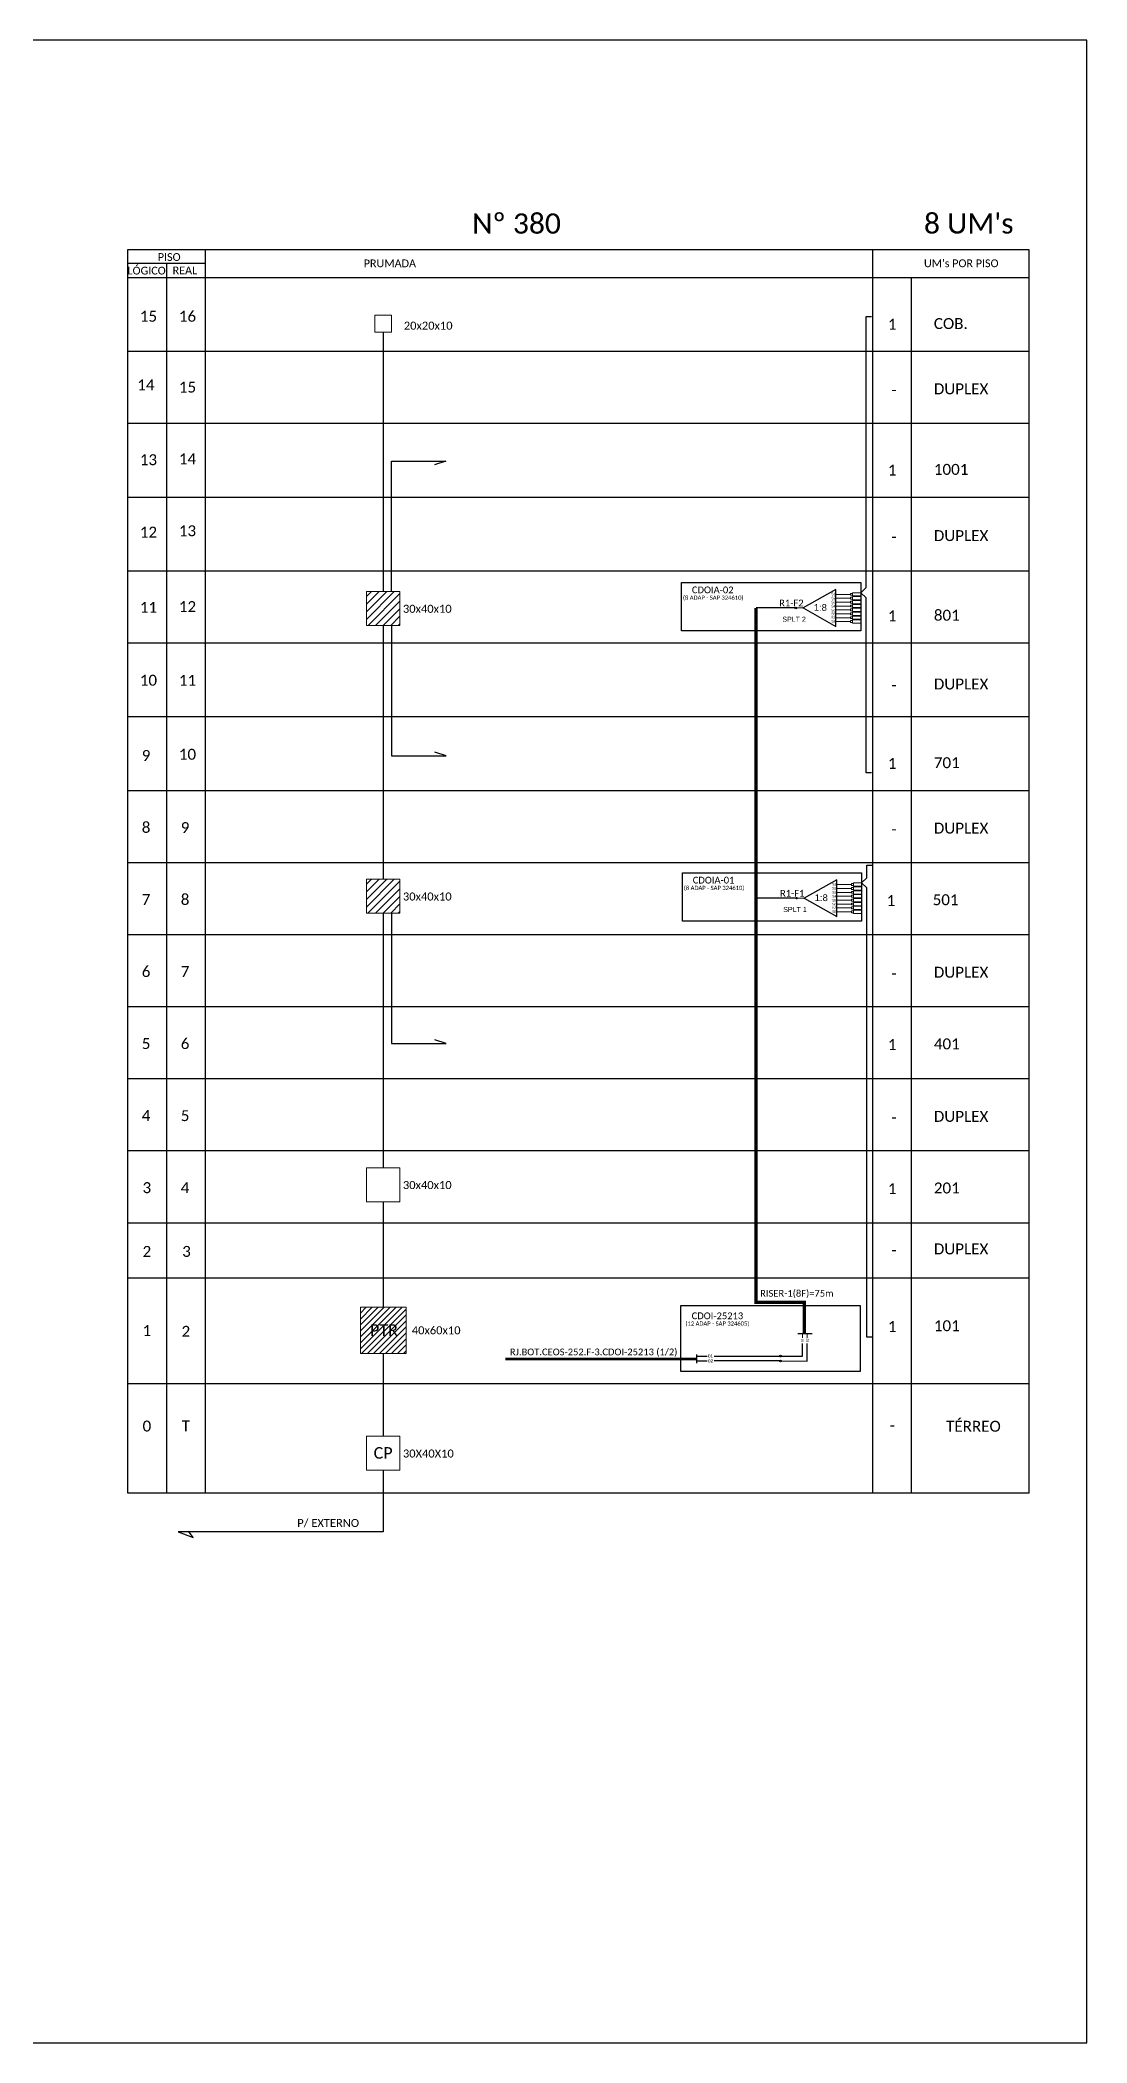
# Model space of a CAD drawing. Header units: metres. Extents: x -1286 to -445, y -500 to 94.
# Drawn here: x -756 to -445, y -500 to 94 of the extents above; entities that cross this region are included whole.
import ezdxf
from ezdxf.enums import TextEntityAlignment as Align

# ---------------------------------------------------------------- set-up
doc = ezdxf.new("R2010")
doc.units = ezdxf.units.M
doc.styles.add('ARIAL', font='arial.ttf')
doc.styles.add('WMF-Calibri0', font='calibri.ttf')

# ---------------------------------------------------------------- blocks, each defined once
blk = doc.blocks.new('SPLT_1-8_SC-APC')
at = {"color": 1}
blk.add_lwpolyline([(-7.37, -2.1), (-17.04, -7.55), (-7.37, -13), (-7.37, -2.1)], dxfattribs=at)
at = {"color": 3, "lineweight": 0}
for points in [[(-2.99, -3.51), (-7.37, -3.51)], [(-7.37, -4.66), (-2.99, -4.66)], [(-7.37, -5.82), (-2.99, -5.82)], [(-2.41, -3.02), (-2.41, -4)], [(-2.41, -3.02), (0, -3.02)], [(-2.41, -4), (0, -4)], [(-2.41, -4.17), (-2.41, -5.16)], [(-2.41, -4.17), (0, -4.17)], [(-2.41, -5.16), (0, -5.16)], [(-2.41, -5.32), (-2.41, -6.31)], [(-2.41, -5.32), (0, -5.32)], [(-7.37, -6.97), (-2.99, -6.97)], [(-7.37, -8.12), (-2.99, -8.12)], [(-7.37, -9.28), (-2.99, -9.28)], [(-7.37, -10.43), (-2.99, -10.43)], [(-7.37, -11.58), (-2.99, -11.58)], [(-2.41, -6.31), (0, -6.31)], [(-2.41, -6.48), (-2.41, -7.46)], [(-2.41, -6.48), (0, -6.48)], [(-2.41, -7.46), (0, -7.46)], [(-2.41, -7.63), (-2.41, -8.62)], [(-2.41, -7.63), (0, -7.63)], [(-2.41, -8.62), (0, -8.62)], [(-2.41, -8.78), (-2.41, -9.77)], [(-2.41, -8.78), (0, -8.78)], [(-2.41, -9.77), (0, -9.77)], [(-2.41, -9.94), (-2.41, -10.92)], [(-2.41, -9.94), (0, -9.94)], [(-2.41, -10.92), (0, -10.92)], [(-2.41, -11.09), (-2.41, -12.08)], [(-2.41, -11.09), (0, -11.09)], [(-2.41, -12.08), (0, -12.08)]]:
    blk.add_lwpolyline(points, dxfattribs=at)
for points in [[(-2.99, -3.22), (-2.41, -3.22), (-2.41, -3.8), (-2.99, -3.8)], [(-2.99, -4.38), (-2.41, -4.38), (-2.41, -4.95), (-2.99, -4.95)], [(-2.99, -5.53), (-2.41, -5.53), (-2.41, -6.1), (-2.99, -6.1)], [(-2.99, -6.68), (-2.41, -6.68), (-2.41, -7.26), (-2.99, -7.26)], [(-2.99, -7.84), (-2.41, -7.84), (-2.41, -8.41), (-2.99, -8.41)], [(-2.99, -8.99), (-2.41, -8.99), (-2.41, -9.56), (-2.99, -9.56)], [(-2.99, -10.14), (-2.41, -10.14), (-2.41, -10.72), (-2.99, -10.72)], [(-2.99, -11.3), (-2.41, -11.3), (-2.41, -11.87), (-2.99, -11.87)]]:
    blk.add_lwpolyline(points, close=True, dxfattribs=at)
at = {"color": 1, "lineweight": 0}
blk.add_lwpolyline([(-17.04, -7.55), (-19.26, -7.55)], dxfattribs=at)
at = {"color": 1, "style": 'ARIAL'}
for s, height, p in [('S1', 0.75, (-8.74, -3.78)), ('S2', 0.75, (-8.74, -4.97)), ('S3', 0.75, (-8.74, -6.18)), ('1:8', 2, (-13.91, -8.4)), ('S4', 0.75, (-8.74, -7.36)), ('S5', 0.75, (-8.74, -8.57)), ('S6', 0.75, (-8.74, -9.69)), ('S7', 0.75, (-8.74, -10.78)), ('S8', 0.75, (-8.74, -11.9))]:
    blk.add_text(s, height=height, dxfattribs=at).set_placement(p)
blk = doc.blocks.new('SPLITTER FUTURO')
blk.add_point((0, 0))
at = {"style": 'ARIAL', "text_generation_flag": 6, "flags": 4}
for tag, p, height in [('SPLT', (-6.22, -4.1), 1.5), ('INSTAL.', (-6.25, -6.09), 1.25)]:
    blk.add_attdef(tag, p, '', height=height, rotation=180, dxfattribs=at)

msp = doc.modelspace()

# ---------------------------------------------------------------- hatches: boundary and pattern name
h = msp.add_hatch()
h.set_pattern_fill('LINE', color=1, scale=0.5, angle=45)
h.set_pattern_definition([(45, (-472.4642, 50.3201), (-1.122532, 1.122532), [])])
h.paths.add_polyline_path([(-648.87, -69.37), (-658.77, -69.37), (-658.77, -79.42), (-648.87, -79.42)])
h.paths.add_polyline_path([(-658.77, -154.7), (-658.77, -164.75), (-648.87, -164.75), (-648.87, -154.7)])
h = msp.add_hatch(color=3)
h.dxf.hatch_style = 1
edge = h.paths.add_edge_path()
edge.add_arc((-531.44, -74.23), 0.242, 0, 360)
h = msp.add_hatch(color=3)
h.dxf.hatch_style = 1
edge = h.paths.add_edge_path()
edge.add_arc((-531.18, -160.3), 0.242, 0, 360)
h = msp.add_hatch()
h.set_pattern_fill('ANSI31', color=1, scale=10, style=0)
h.set_pattern_definition([(45, (-1272.2277, -679.2896), (-0.8838835, 0.8838835), [])])
h.paths.add_polyline_path([(-660.61, -295.33), (-647.04, -295.33), (-647.04, -281.57), (-660.61, -281.57)])
h.paths.add_polyline_path([(-658.6, -290.97), (-648.52, -290.97), (-648.52, -285.82), (-658.6, -285.82)], flags=24)
h = msp.add_hatch(color=3)
h.dxf.hatch_style = 1
edge = h.paths.add_edge_path()
edge.add_arc((-536, -296.1), 0.256, 0, 360)
h = msp.add_hatch(color=3)
h.dxf.hatch_style = 1
edge = h.paths.add_edge_path()
edge.add_arc((-536, -297.56), 0.256, 0, 360)

# ---------------------------------------------------------------- linework, layer by layer
at = {"color": 5}
for p, q in [((-531.44, -74.23), (-543.22, -74.23)), ((-531.18, -160.3), (-543.22, -160.3))]:
    msp.add_line(p, q, dxfattribs=at)
at = {"color": 1}
msp.add_line((-560.89, -295.61), (-560.89, -298.18), dxfattribs=at)
msp.add_lwpolyline([(-1286.07, -499.81), (-445.07, -499.81), (-445.07, 94.19), (-1286.07, 94.19)], close=True)
at = {"color": 0}
for points in [[(-462.18, 32), (-729.72, 32)], [(-706.57, 27.89), (-729.72, 27.89)]]:
    msp.add_lwpolyline(points, dxfattribs=at)
for points in [[(-729.72, 32), (-729.72, -336.64)], [(-706.57, -336.64), (-706.57, 32)], [(-508.69, 32), (-508.69, -336.64)], [(-462.18, -336.64), (-462.18, 32)], [(-729.72, 23.78), (-462.18, 23.78)], [(-729.72, 23.78), (-462.18, 23.78)], [(-729.72, 23.78), (-462.18, 23.78)], [(-718.14, 27.89), (-718.14, -336.64)], [(-497.12, -336.64), (-497.12, 23.78)], [(-729.72, 1.91), (-462.18, 1.91)], [(-729.72, -19.46), (-462.18, -19.46)], [(-729.72, -41.34), (-462.18, -41.34)], [(-729.72, -63.21), (-462.18, -63.21)], [(-729.72, -84.58), (-462.18, -84.58)], [(-729.72, -106.45), (-462.18, -106.45)], [(-729.72, -128.32), (-462.18, -128.32)], [(-729.72, -149.69), (-462.18, -149.69)], [(-729.72, -171.07), (-462.18, -171.07)], [(-729.72, -192.44), (-462.18, -192.44)], [(-729.72, -213.81), (-462.18, -213.81)], [(-729.72, -235.18), (-462.18, -235.18)], [(-729.72, -256.55), (-462.18, -256.55)], [(-729.72, -272.93), (-462.18, -272.93)], [(-729.72, -304.19), (-462.18, -304.19)], [(-729.72, -336.64), (-462.18, -336.64)]]:
    msp.add_lwpolyline(points)
at = {"color": 7, "lineweight": 0}
for points in [[(-651.35, 12.59), (-656.3, 12.59), (-656.3, 7.57), (-651.35, 7.57)], [(-648.87, -240.28), (-658.77, -240.28), (-658.77, -250.32), (-648.87, -250.32)], [(-648.87, -319.9), (-658.77, -319.9), (-658.77, -329.95), (-648.87, -329.95)]]:
    msp.add_lwpolyline(points, close=True, dxfattribs=at)
at = {"color": 3}
for points in [[(-508.96, -123.11), (-510.61, -123.11), (-510.61, -71.21), (-512.18, -69.7), (-510.61, -68.19), (-510.61, 12.19), (-508.96, 12.19)], [(-653.82, 7.57), (-653.82, -25.63), (-653.82, -69.37)], [(-651.36, -69.37), (-651.36, -30.69), (-635.21, -30.69), (-638.58, -31.83)], [(-653.82, -79.42), (-653.82, -112.62), (-653.82, -154.7)], [(-651.32, -79.42), (-651.32, -118.1), (-635.16, -118.1), (-638.53, -116.95)], [(-508.69, -290.48), (-510.35, -290.48), (-510.35, -157.28), (-511.91, -155.77), (-510.35, -154.27), (-510.35, -150.51), (-508.7, -150.51)], [(-653.82, -164.75), (-653.82, -198.24), (-653.82, -240.28)], [(-651.32, -164.75), (-651.32, -203.43), (-635.16, -203.43), (-638.53, -202.28)], [(-653.82, -250.32), (-653.82, -281.57)], [(-653.82, -295.33), (-653.82, -319.9)], [(-560.89, -296.1), (-557.73, -296.1)], [(-555.66, -296.1), (-536, -296.1)]]:
    msp.add_lwpolyline(points, dxfattribs=at)
at = {"color": 1, "lineweight": 0}
for points in [[(-648.87, -69.37), (-658.77, -69.37), (-658.77, -79.42), (-648.87, -79.42)], [(-648.87, -154.7), (-658.77, -154.7), (-658.77, -164.75), (-648.87, -164.75)], [(-660.61, -281.57), (-647.04, -281.57), (-647.04, -295.33), (-660.61, -295.33)]]:
    msp.add_lwpolyline(points, close=True, dxfattribs=at)
at = {"color": 1}
for points in [[(-565.31, -66.68), (-512.18, -66.68), (-512.18, -81), (-565.31, -81)], [(-565.04, -152.76), (-511.91, -152.76), (-511.91, -167.07), (-565.04, -167.07)], [(-565.52, -281.08), (-512.39, -281.08), (-512.39, -300.65), (-565.52, -300.65)]]:
    msp.add_lwpolyline(points, close=True, dxfattribs=at)
at = {"color": 5, "const_width": 1}
msp.add_lwpolyline([(-543.22, -74.23), (-543.22, -280.18), (-528.9, -280.18), (-528.9, -289.39)], dxfattribs=at)
at = {"color": 5}
for points in [[(-530.84, -289.39), (-526.6, -289.39)], [(-536, -296.1), (-529.49, -296.1), (-529.49, -292.35)], [(-535.74, -297.56), (-528.04, -297.57), (-528.04, -292.35)]]:
    msp.add_lwpolyline(points, dxfattribs=at)
at = {"color": 5, "lineweight": 0}
for points in [[(-529.49, -289.39), (-529.49, -290.71)], [(-528.05, -289.39), (-528.05, -290.68)]]:
    msp.add_lwpolyline(points, dxfattribs=at)
at = {"color": 1}
msp.add_lwpolyline([(-617.6, -296.93, 0.8, 0.8, 0), (-560.89, -296.94, 0.8, 0.8, 0)], format="xyseb", dxfattribs=at)
at = {"color": 2}
for points in [[(-560.89, -297.56), (-557.73, -297.56)], [(-535.85, -297.56), (-555.66, -297.56)]]:
    msp.add_lwpolyline(points, dxfattribs=at)
at = {"color": 1}
for points in [[(-653.82, -329.95), (-653.82, -348.27), (-714.63, -348.27)], [(-714.63, -348.27), (-710.22, -349.86)], [(-710.22, -349.86), (-711.63, -348.04)]]:
    msp.add_lwpolyline(points, dxfattribs=at)
at = {"color": 3}
for centre, radius in [((-531.44, -74.23), 0.242), ((-531.18, -160.3), 0.242), ((-536, -296.1), 0.256), ((-536, -297.56), 0.256)]:
    msp.add_circle(centre, radius, dxfattribs=at)

# ---------------------------------------------------------------- block references
for p in [(-512.18, -66.68), (-511.91, -152.76)]:
    msp.add_blockref('SPLT_1-8_SC-APC', p, dxfattribs=at)
ref = msp.add_blockref('SPLITTER FUTURO', (-529.21, -74.23))
ref.add_attrib('SPLT', 'SPLT 2', (-535.43, -78.32), dxfattribs={"height": 1.5, "rotation": 180, "style": 'ARIAL', "text_generation_flag": 6})
ref = msp.add_blockref('SPLITTER FUTURO', (-528.95, -160.3))
ref.add_attrib('SPLT', 'SPLT 1', (-535.17, -164.4), dxfattribs={"height": 1.5, "rotation": 180, "style": 'ARIAL', "text_generation_flag": 6})

# ---------------------------------------------------------------- texts
at = {"color": 0, "style": 'WMF-Calibri0'}
for s, height, p in [('Nº 380', 6, (-627.44, 36.78)), ("8 UM's", 6, (-493.41, 36.81)), ('     PISO', 2.3, (-724.75, 28.7)), ('  LÓGICO', 2.3, (-731.3, 24.67)), ('    REAL', 2.3, (-719.54, 24.73)), ('PRUMADA', 2.3, (-659.61, 26.82)), ("UM's POR PISO", 2.3, (-493.41, 26.84))]:
    msp.add_text(s, height=height, dxfattribs=at).set_placement(p)
at = {"color": 7, "style": 'WMF-Calibri0'}
for s, p in [('15', (-723.47, 12.28)), ('16', (-711.89, 12.28)), ('14', (-724.22, -8.07)), ('15', (-711.89, -8.73)), ('13', (-723.47, -30.27)), ('14', (-711.89, -30)), ('12', (-723.47, -51.75)), ('13', (-711.89, -51.34)), ('11', (-723.47, -74.05)), ('12', (-711.89, -73.83)), ('10', (-723.47, -95.66)), ('11', (-711.89, -95.7)), ('10', (-711.89, -117.62))]:
    msp.add_text(s, height=3.24, dxfattribs=at).set_placement(p, align=Align.MIDDLE_CENTER)
for s, height, p in [('20x20x10', 2.373, (-647.71, 8.31)), ('COB.', 3.24, (-490.48, 8.49)), ('DUPLEX', 3.24, (-490.48, -10.86)), ('1001', 3.24, (-490.48, -34.75)), ('DUPLEX', 3.24, (-490.48, -54.39)), ('30x40x10', 2.373, (-647.98, -75.66)), ('801', 3.24, (-490.48, -78)), ('DUPLEX', 3.24, (-490.48, -98.4)), ('701', 3.24, (-490.48, -121.74)), ('DUPLEX', 3.24, (-490.48, -141.14)), ('30x40x10', 2.373, (-647.98, -160.99)), ('501', 3.24, (-490.83, -162.38)), ('DUPLEX', 3.24, (-490.48, -183.89)), ('401', 3.24, (-490.48, -205.13)), ('DUPLEX', 3.24, (-490.48, -226.63)), ('30x40x10', 2.373, (-647.98, -246.56)), ('201', 3.24, (-490.48, -247.87)), ('DUPLEX', 3.24, (-490.48, -265.94)), ('PTR', 3.433, (-657.75, -290.1)), ('40x60x10', 2.373, (-645.34, -289.64)), ('101', 3.24, (-490.48, -288.72)), ('TÉRREO', 3.24, (-486.85, -318.54)), ('CP', 3.433, (-656.66, -326.54)), ('30X40X10', 2.373, (-647.98, -326.19)), ('P/ EXTERNO', 2.373, (-679.33, -346.78))]:
    msp.add_text(s, height=height, dxfattribs=at).set_placement(p)
at = {"color": 1, "style": 'WMF-Calibri0'}
for s, p in [('(8 ADAP - SAP 324610)', (-555.94, -71.8)), ('(8 ADAP - SAP 324610)', (-555.68, -157.88)), ('(12 ADAP - SAP 324605)', (-554.69, -287.08))]:
    msp.add_text(s, height=1.25, dxfattribs=at).set_placement(p, align=Align.CENTER)
for s, p in [('CDOIA-02', (-562.25, -69.87)), ('CDOIA-01', (-561.99, -155.95)), ('CDOI-25213', (-562.32, -285.16)), ('RJ.BOT.CEOS-252.F-3.CDOI-25213 (1/2)', (-616.26, -295.87))]:
    msp.add_text(s, height=2, dxfattribs=at).set_placement(p)
at = {"color": 5, "style": 'WMF-Calibri0'}
for s, p in [('R1-F2', (-536.37, -73.75)), ('R1-F1', (-536.11, -159.83)), ('RISER-1(8F)=75m', (-542.01, -278.49))]:
    msp.add_text(s, height=2, dxfattribs=at).set_placement(p)
at = {"style": 'ARIAL'}
for s, p in [('01', (-529.44, -291.42)), ('02', (-527.99, -291.42))]:
    msp.add_text(s, height=0.75, rotation=90, dxfattribs=at).set_placement(p, align=Align.MIDDLE_CENTER)
for s, p in [('01', (-556.73, -296.1)), ('02', (-556.73, -297.56))]:
    msp.add_text(s, height=1, dxfattribs=at).set_placement(p, align=Align.MIDDLE_CENTER)
at = {"color": 7, "style": 'WMF-Calibri0'}
for tag, flags, p in [('1', 4, (-502.84, 9.9)), ('-', 4, (-502.32, -9.55)), ('1', 4, (-502.84, -33.34)), ('-', 4, (-502.32, -53.08)), ('1', 4, (-502.84, -76.59)), ('-', 4, (-502.32, -97.09)), ('9', 4, (-724.17, -118)), ('1', 4, (-502.84, -120.33)), ('8', 4, (-724.17, -139.3)), ('9', 4, (-712.6, -139.37)), ('-', 4, (-502.32, -139.83)), ('7', 4, (-724.17, -160.68)), ('8', 4, (-712.6, -160.68)), ('1', 4, (-503.19, -160.97)), ('6', 4, (-724.17, -182.05)), ('7', 4, (-712.6, -182.05)), ('-', 4, (-502.32, -182.58)), ('5', 4, (-724.17, -203.42)), ('6', 4, (-712.6, -203.42)), ('1', 4, (-502.84, -203.72)), ('4', 4, (-724.17, -224.79)), ('5', 4, (-712.6, -224.79)), ('-', 4, (-502.32, -225.32)), ('3', 4, (-723.93, -246.16)), ('4', 4, (-712.6, -246.16)), ('1', 4, (-502.84, -246.46)), ('2', 4, (-723.93, -265.06)), ('3', 4, (-712.18, -265.06)), ('-', 4, (-502.32, -264.63)), ('1', 4, (-723.93, -288.52)), ('2', 4, (-712.36, -288.76)), ('1', 4, (-502.84, -287.31)), ('0', 4, (-723.93, -316.85)), ('T', 12, (-712.36, -316.82)), ('-', 4, (-502.84, -316.62))]:
    msp.add_attdef(tag, text='XX', height=3.24, dxfattribs=dict(at, flags=flags)).set_placement(p, align=Align.MIDDLE_CENTER)

doc.saveas('drawing.dxf')
